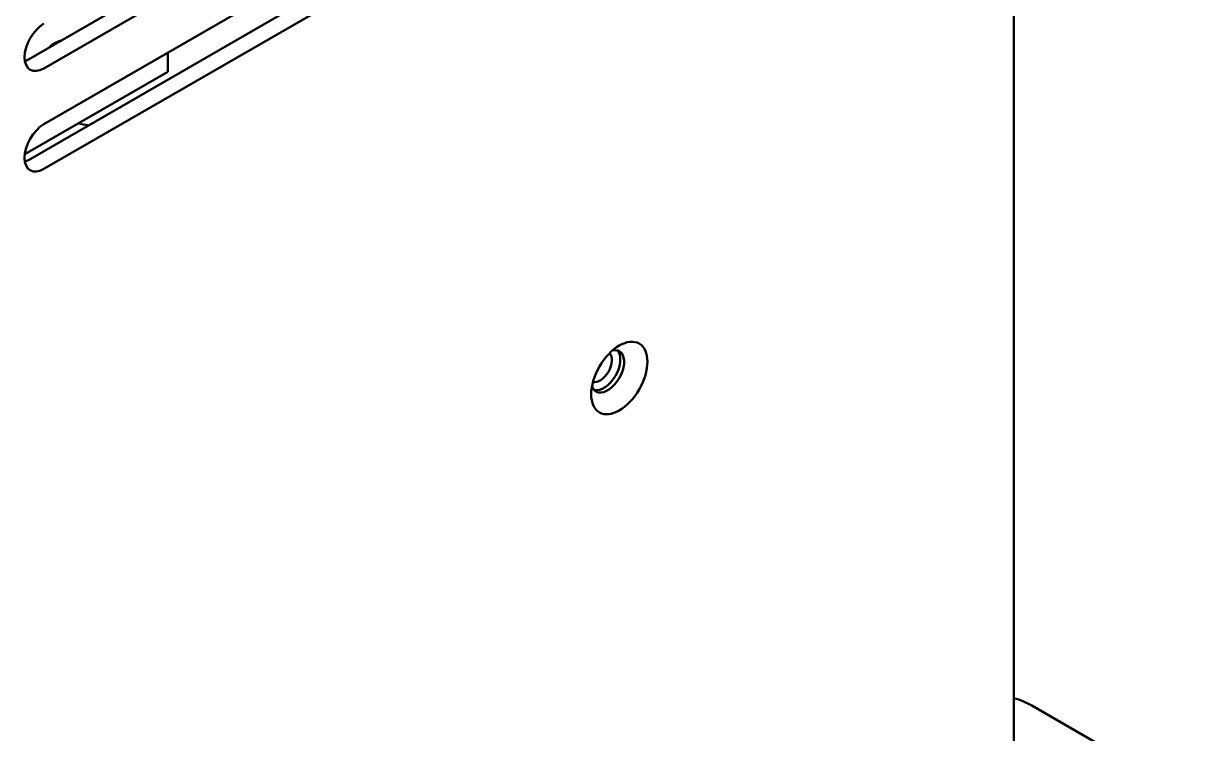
# Model space of a CAD drawing. Header units: millimetres. Extents: x 2121 to 4904, y 892 to 1933.
# Drawn here: x 3187.4 to 3252.1, y 1622.4 to 1661.2 of the extents above; entities that cross this region are included whole.
import ezdxf

# ---------------------------------------------------------------- set-up
doc = ezdxf.new("R2010")
doc.units = ezdxf.units.MM
doc.header["$LTSCALE"] = 1.8
doc.layers.add('외형선(ISO)', color=7, linetype='Continuous', lineweight=50)

msp = doc.modelspace()

# ---------------------------------------------------------------- linework, layer by layer
at = {"layer": '외형선(ISO)', "color": 7}
for p, q in [((3241.642, 1737.096), (3241.642, 1608.888)), ((3187.693, 1659.286), (3212.089, 1673.371)), ((3212.937, 1672.881), (3188.542, 1658.797)), ((3188.542, 1655.735), (3212.937, 1669.819)), ((3187.693, 1653.775), (3212.089, 1667.86)), ((3212.937, 1667.37), (3188.542, 1653.285)), ((3195.33, 1658.613), (3195.33, 1659.654)), ((3187.493, 1654.088), (3195.33, 1658.613)), ((3242.636, 1623.891), (3252.129, 1618.411))]:
    msp.add_line(p, q, dxfattribs=at)
for centre, major_axis, start_param, end_param in [((3188.542, 1660.021), (-0.75, -1.299), 3.926991, 7.068583), ((3190.027, 1659.654), (1.275, 0), 2.011493, 2.700896), ((3187.693, 1660.511), (0.75, 1.299), 3.742857, 3.926991), ((3188.542, 1654.51), (-0.75, -1.299), 3.926991, 7.068583), ((3194.895, 1662.906), (-13.125, 0), 1.223256, 1.267904), ((3187.693, 1655), (0.75, 1.299), 3.742857, 3.926991), ((3219.407, 1642.201), (-0.638, -1.104), 5.807959, 9.900004), ((3219.195, 1642.324), (-0.638, -1.104), 0.167155, 2.974437), ((3218.983, 1642.446), (-0.461, -0.799), 0.159067, 2.982525), ((3239.984, 1622.36), (3.75, 0), 0.785398, 1.112958)]:
    msp.add_ellipse(centre, major_axis=major_axis, ratio=0.57735, start_param=start_param, end_param=end_param, dxfattribs=at)
msp.add_ellipse((3220.044, 1641.834), major_axis=(1.088, 1.884), ratio=0.57735, dxfattribs=at)

doc.saveas('drawing.dxf')
